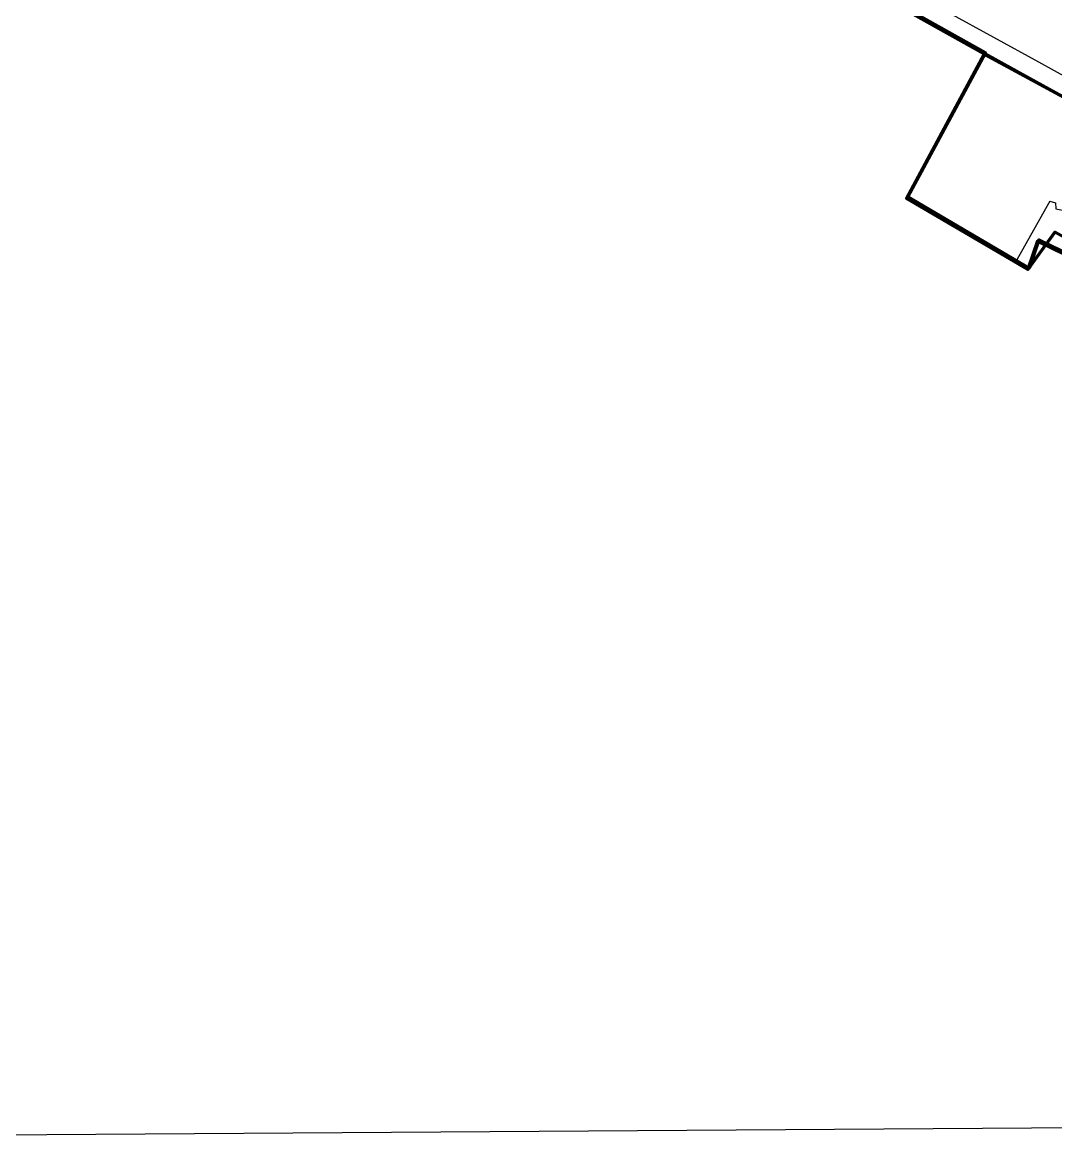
# Model space of a CAD drawing. Header units: millimetres. Extents: x 1378883 to 1389513, y 5662980 to 5673292.
# Drawn here: x 1383360 to 1385278, y 5663192 to 5665288 of the extents above; entities that cross this region are included whole.
import ezdxf

# ---------------------------------------------------------------- set-up
doc = ezdxf.new("R2010")
doc.units = ezdxf.units.MM
for name, color, linetype in [('вулиці', 7, 'Continuous'), ('КартаСкан', 252, 'Continuous'), ('межа по генплану', 7, 'Continuous'), ('на область', 5, 'Continuous'), ('район', 6, 'Continuous')]:
    doc.layers.add(name, color=color, linetype=linetype)
picture_1 = doc.add_image_def('image1.tif', size_in_pixel=(29607, 29619))

msp = doc.modelspace()

# ---------------------------------------------------------------- linework, layer by layer
at = {"layer": 'вулиці', "color": 7}
msp.add_lwpolyline([(1385246.9, 5665214.6), (1385450.4, 5665102.3), (1385579.3, 5665031.1), (1385567.8, 5664999.8), (1385434.4, 5665073.5), (1385230.9, 5665185.7), (1384980.4, 5665324), (1384996.3, 5665352.9), (1385246.9, 5665214.6)], close=True, dxfattribs=at)
at = {"layer": 'межа по генплану', "color": 5, "lineweight": 70}
msp.add_lwpolyline([(1385476.3, 5664769.5), (1385245.3, 5664881.6), (1385227.2, 5664829.2), (1385001.6, 5664961.1), (1385146, 5665228.8), (1384376.1, 5665659.7)], dxfattribs=at)
msp.add_lwpolyline([(1385476.3, 5664769.5), (1385245.3, 5664881.6), (1385227.2, 5664829.2), (1385001.6, 5664961.1), (1385146, 5665228.8), (1384376.1, 5665659.7)], dxfattribs=at)
at = {"layer": 'межа по генплану', "color": 3, "lineweight": 70}
for points in [[(1385476.3, 5664769.5), (1385245.3, 5664881.6), (1385227.2, 5664829.2), (1385001.6, 5664961.1), (1385146, 5665228.8), (1384376.1, 5665659.7)], [(1385476.3, 5664769.5), (1385245.3, 5664881.6), (1385227.2, 5664829.2), (1385001.6, 5664961.1), (1385146, 5665228.8), (1384376.1, 5665659.7)], [(1385497.5, 5664777), (1385277, 5664898.9), (1385227.2, 5664829.2), (1385001.6, 5664961.1), (1385146, 5665228.8), (1384376.1, 5665659.7)]]:
    msp.add_lwpolyline(points, dxfattribs=at)
at = {"layer": 'межа по генплану', "color": 2, "lineweight": 70}
msp.add_lwpolyline([(1385476.3, 5664769.5), (1385245.3, 5664881.6), (1385227.2, 5664829.2), (1385001.6, 5664961.1), (1385146, 5665228.8), (1384376.1, 5665659.7)], dxfattribs=at)
at = {"layer": 'межа по генплану', "color": 1, "lineweight": 70}
msp.add_lwpolyline([(1385478.7, 5664772.3), (1385247.7, 5664884.4), (1385229.6, 5664832), (1385004, 5664963.9), (1385148.4, 5665231.6), (1384378.5, 5665662.5)], dxfattribs=at)
at = {"layer": 'на область', "color": 7, "lineweight": -2}
for points in [[(1385268.2, 5664955.9), (1385204.3, 5664843.1)], [(1385268.2, 5664955.9), (1385278.8, 5664952.9), (1385279.1, 5664941.7), (1385294.4, 5664939), (1385306.4, 5664938.4), (1385315.4, 5664931.9), (1385336.1, 5664926.2), (1385347.8, 5664907.9), (1385358.6, 5664899.2), (1385356.9, 5664888.1), (1385362.3, 5664885), (1385363.2, 5664875.3), (1385369.9, 5664870), (1385379.8, 5664873.6), (1385389, 5664885.9), (1385411.7, 5664903.6), (1385424.7, 5664910.7), (1385444, 5664912.1), (1385463.1, 5664904.6), (1385484.9, 5664904.8), (1385502.5, 5664907.2), (1385519.2, 5664913.2)]]:
    msp.add_lwpolyline(points, dxfattribs=at)
at = {"layer": 'район', "color": 6, "lineweight": 100}
msp.add_lwpolyline([(1386124.8, 5664697.7), (1385561.1, 5665004.3), (1385146, 5665228.8)], dxfattribs=at)

# ---------------------------------------------------------------- pictures from other files: only their frames are drawn
at = {"layer": 'КартаСкан'}
image = msp.add_image(picture_1, insert=(1378952, 5663192.3), size_in_units=(10026.9, 10031), rotation=0.39543, dxfattribs=at)
image.dxf.flags = 15

doc.saveas('drawing.dxf')
